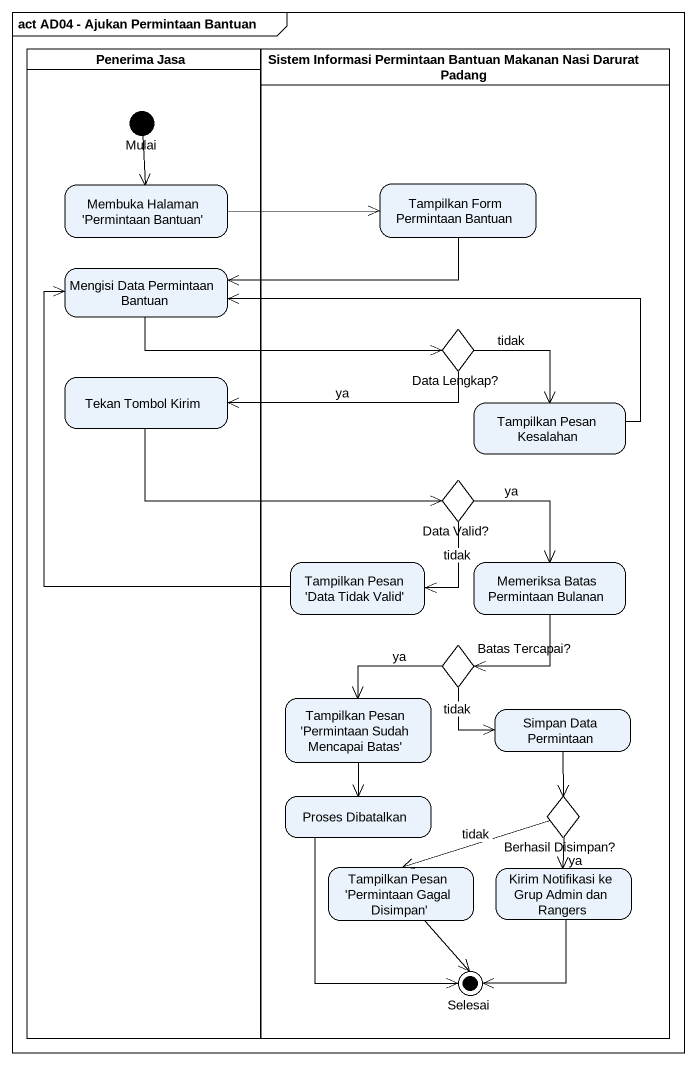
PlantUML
@startuml
mainframe act AD04 - Ajukan Permintaan Bantuan
hide empty description
state "Penerima Jasa" as Penerima_Jasa <<partition>> {
  state Mulai <<start>>
  state "Membuka Halaman 'Permintaan Bantuan'" as Membuka_Halaman_Permintaan
  state "Mengisi Data Permintaan Bantuan" as Mengisi_Data_Permintaan
  state "Tekan Tombol Kirim" as Tekan_Tombol_Kirim
}
state "Sistem Informasi Permintaan Bantuan Makanan Nasi Darurat Padang" as Sistem_Informasi_Permintaan <<partition>> {
  state "Tampilkan Form Permintaan Bantuan" as Tampilkan_Form_Permintaan
  state "Data Lengkap?" as Data_Lengkap <<choice>>
  state "Tampilkan Pesan Kesalahan" as Tampilkan_Pesan_Kesalahan
  state "Data Valid?" as Data_Valid <<choice>>
  state "Tampilkan Pesan 'Data Tidak Valid'" as Tampilkan_Pesan_Data_Tidak
  state "Memeriksa Batas Permintaan Bulanan" as Memeriksa_Batas_Permintaan
  state "Batas Tercapai?" as Batas_Tercapai <<choice>>
  state "Tampilkan Pesan 'Permintaan Sudah Mencapai Batas'" as Tampilkan_Pesan_Permintaan
  state "Simpan Data Permintaan" as Simpan_Data_Permintaan
  state "Proses Dibatalkan" as Proses_Dibatalkan
  state "Berhasil Disimpan?" as Berhasil_Disimpan <<choice>>
  state "Tampilkan Pesan 'Permintaan Gagal Disimpan'" as Tampilkan_Pesan_Permintaan_2
  state "Kirim Notifikasi ke Grup Admin dan Rangers" as Kirim_Notifikasi_ke_Grup
  state Selesai <<end>>
}
Mulai --> Membuka_Halaman_Permintaan
Membuka_Halaman_Permintaan -right-> Tampilkan_Form_Permintaan
Tampilkan_Form_Permintaan -left-> Mengisi_Data_Permintaan
Mengisi_Data_Permintaan -right-> Data_Lengkap
Data_Lengkap -left-> Tekan_Tombol_Kirim : ya
Data_Lengkap --> Tampilkan_Pesan_Kesalahan : tidak
Tekan_Tombol_Kirim -right-> Data_Valid
Tampilkan_Pesan_Kesalahan -left-> Mengisi_Data_Permintaan
Data_Valid --> Tampilkan_Pesan_Data_Tidak : tidak
Data_Valid --> Memeriksa_Batas_Permintaan : ya
Tampilkan_Pesan_Data_Tidak -up-> Mengisi_Data_Permintaan
Memeriksa_Batas_Permintaan --> Batas_Tercapai
Batas_Tercapai --> Tampilkan_Pesan_Permintaan : ya
Batas_Tercapai --> Simpan_Data_Permintaan : tidak
Tampilkan_Pesan_Permintaan --> Proses_Dibatalkan
Simpan_Data_Permintaan --> Berhasil_Disimpan
Proses_Dibatalkan --> Selesai
Berhasil_Disimpan -left-> Tampilkan_Pesan_Permintaan_2 : tidak
Berhasil_Disimpan --> Kirim_Notifikasi_ke_Grup : ya
Tampilkan_Pesan_Permintaan_2 --> Selesai
Kirim_Notifikasi_ke_Grup --> Selesai
@enduml
